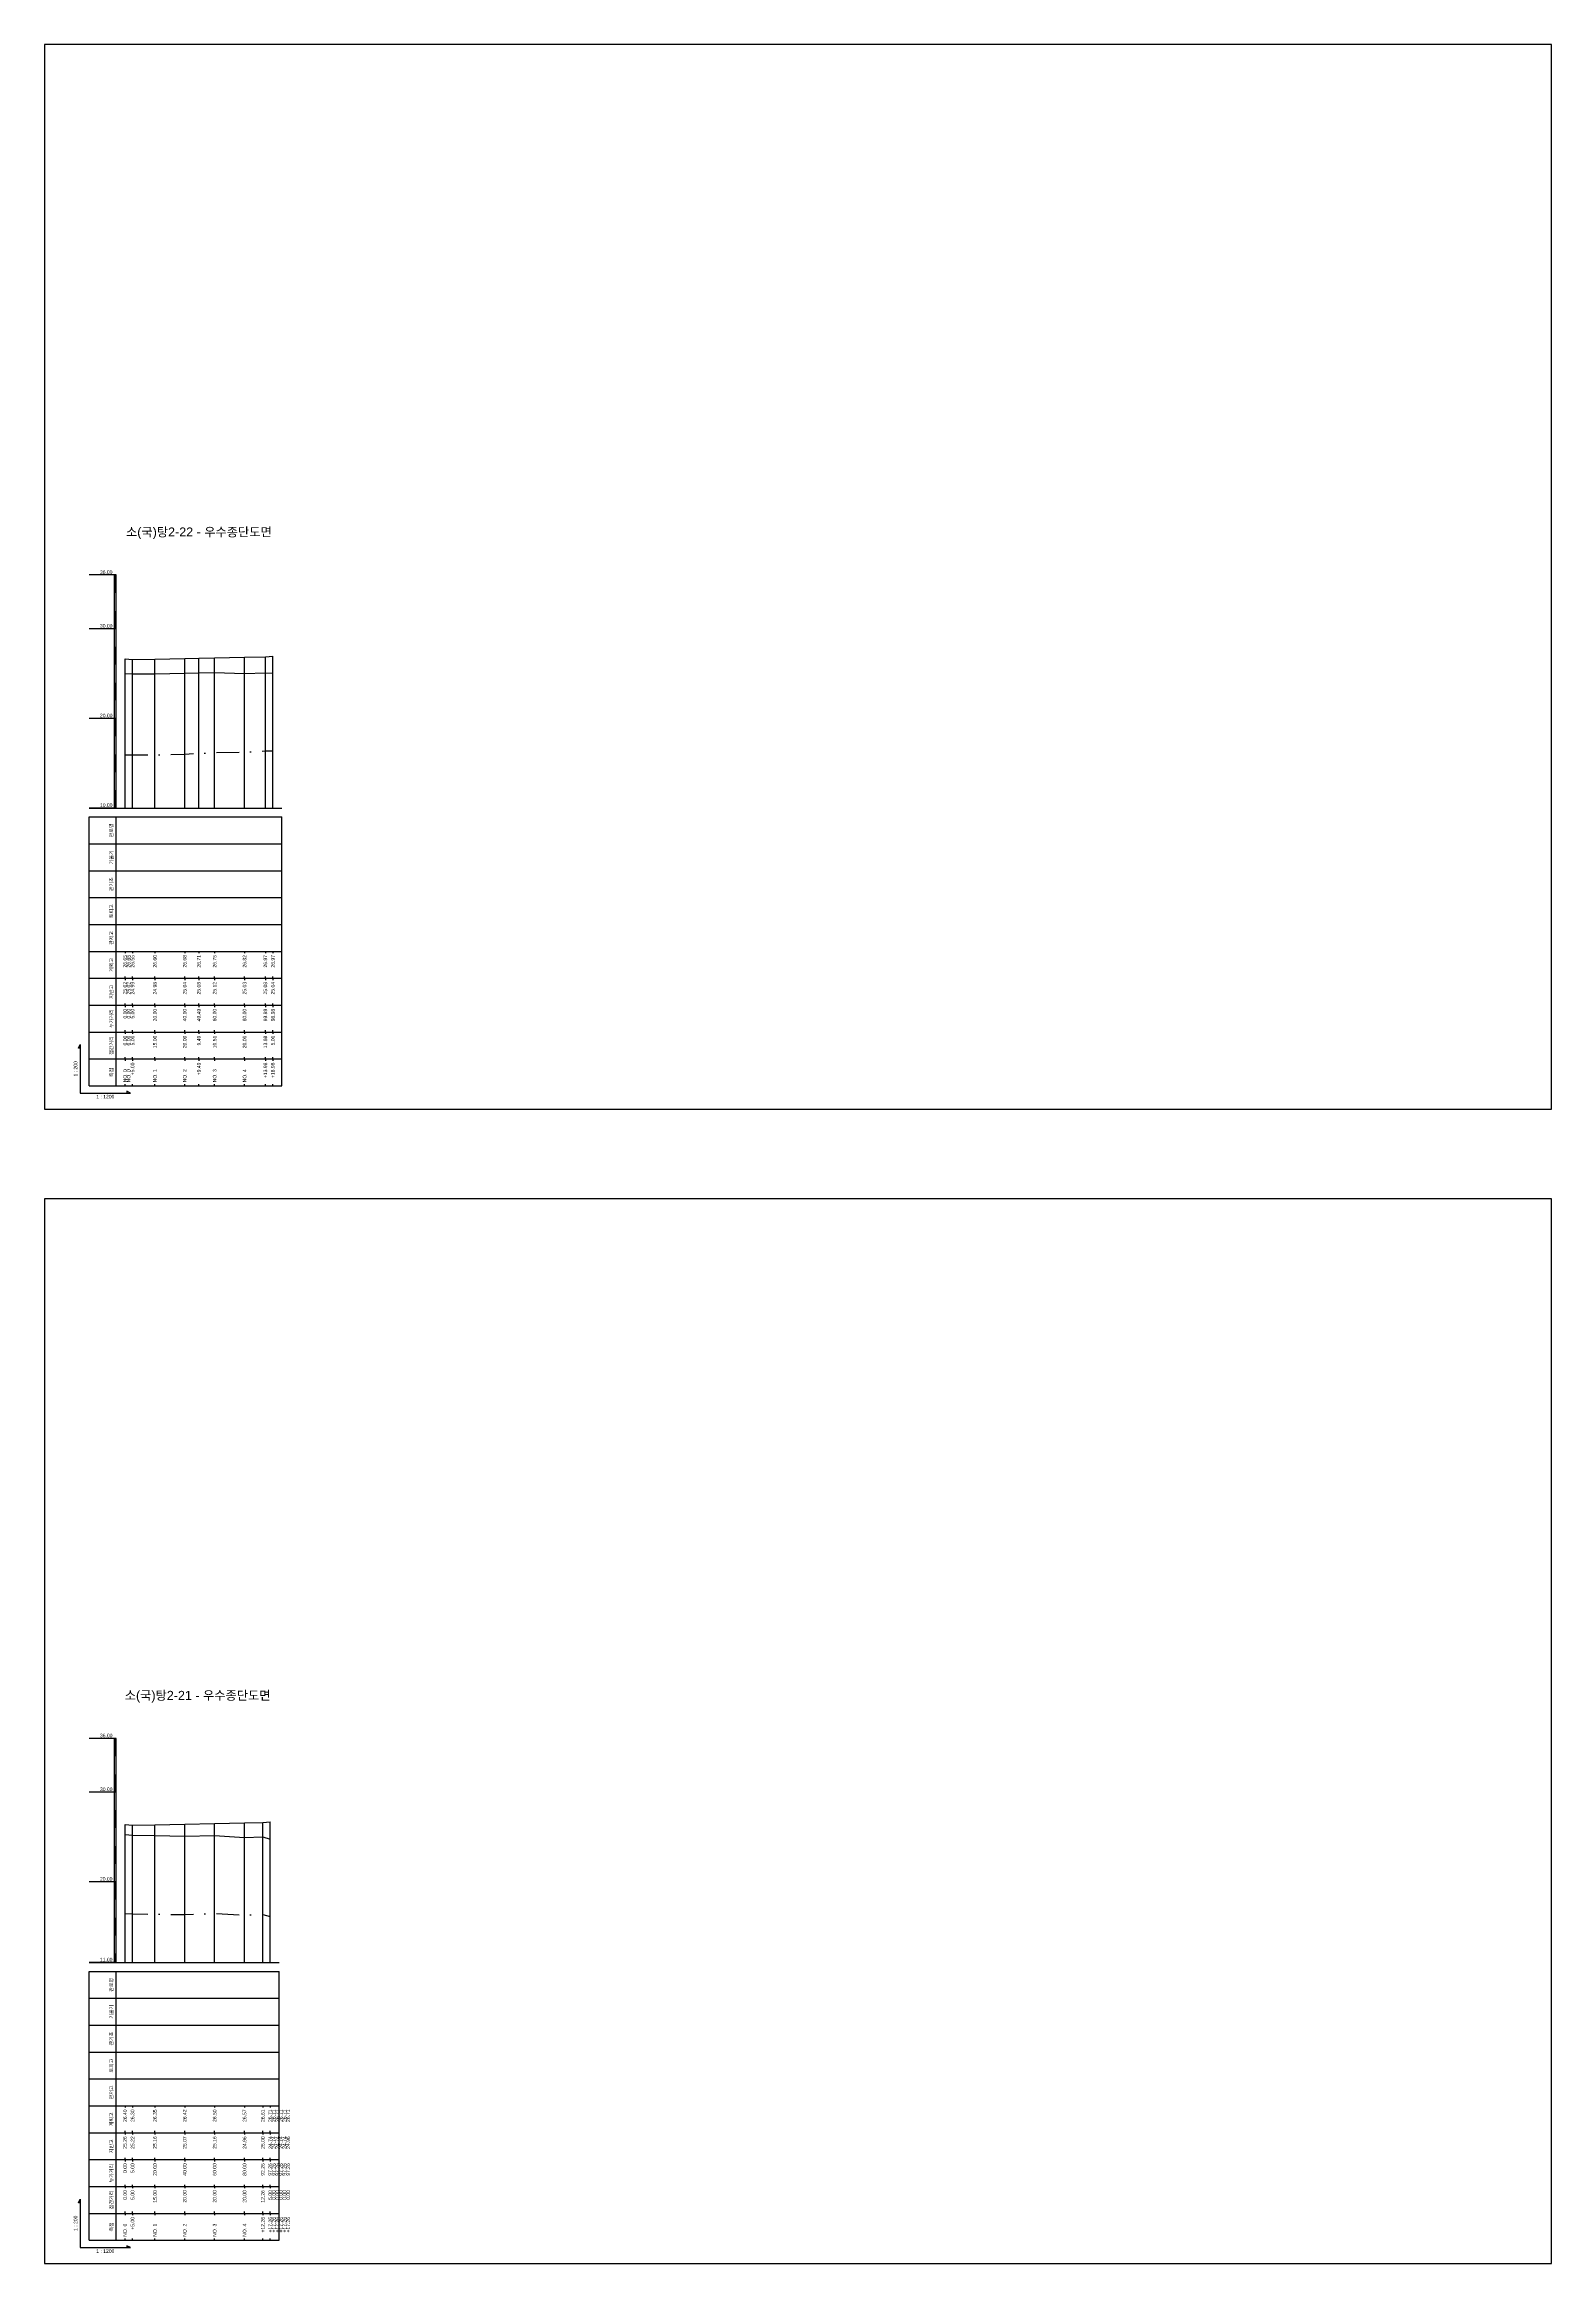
# Model space of a CAD drawing. Header units: millimetres. Extents: x -105495 to 3444, y -108190 to 2013.
# Drawn here: x 20 to 861, y -7728 to -6490 of the extents above; entities that cross this region are included whole.
import ezdxf
from ezdxf.enums import TextEntityAlignment as Align

# ---------------------------------------------------------------- set-up
doc = ezdxf.new("R2010")
doc.units = ezdxf.units.MM
doc.linetypes.add('DASHDOT', pattern=[25.4, 12.7, -6.35, 0, -6.35])
for name, color, linetype in [('KZ_종단_계획선', 1, 'Continuous'), ('KZ_종단_노선명', 7, 'Continuous'), ('KZ_종단_도각', 7, 'Continuous'), ('KZ_종단_수직선', 7, 'Continuous'), ('KZ_종단_암선1', 56, 'DASHDOT'), ('KZ_종단_지반선', 3, 'Continuous'), ('KZ_종단_테이블문자', 7, 'Continuous'), ('KZ_종단_테이블선', 7, 'Continuous'), ('KZ_종단_폴대', 7, 'Continuous')]:
    doc.layers.add(name, color=color, linetype=linetype)
doc.styles.get("Standard").update_dxf_attribs({"font": 'arial.ttf'})

msp = doc.modelspace()

# ---------------------------------------------------------------- linework, layer by layer
at = {"layer": 'KZ_종단_계획선'}
for points in [[(65, -6832.7), (65, -6832.7), (69.2, -6833.2), (81.7, -6833), (98.3, -6832.6), (106.2, -6832.4), (115, -6832.3), (131.7, -6831.9), (143.3, -6831.7), (147.5, -6831.2)], [(65, -7483), (69.2, -7483.5), (81.7, -7483.2), (98.3, -7482.9), (115, -7482.5), (131.7, -7482.2), (141.9, -7481.9), (146, -7481.5)]]:
    msp.add_lwpolyline(points, dxfattribs=at)
at = {"layer": 'KZ_종단_도각'}
for points in [[(20, -7084), (861, -7084), (861, -6490), (20, -6490)], [(20, -7728), (861, -7728), (861, -7134), (20, -7134)]]:
    msp.add_lwpolyline(points, close=True, dxfattribs=at)
at = {"layer": 'KZ_종단_수직선'}
for p, q in [((65, -6916), (65, -6832.7)), ((65, -6916), (65, -6832.7)), ((65, -6916), (65, -6832.7)), ((69.2, -6916), (69.2, -6833.2)), ((81.7, -6916), (81.7, -6833)), ((98.3, -6916), (98.3, -6832.6)), ((106.2, -6916), (106.2, -6832.4)), ((115, -6916), (115, -6832.3)), ((131.7, -6916), (131.7, -6831.9)), ((143.3, -6916), (143.3, -6831.7)), ((147.5, -6916), (147.5, -6831.2)), ((65, -7560), (65, -7483)), ((69.2, -7560), (69.2, -7483.5)), ((81.7, -7560), (81.7, -7483.2)), ((98.3, -7560), (98.3, -7482.9)), ((115, -7560), (115, -7482.5)), ((131.7, -7560), (131.7, -7482.2)), ((141.9, -7560), (141.9, -7481.9)), ((146, -7560), (146, -7481.5)), ((146, -7560), (146, -7481.5)), ((146, -7560), (146, -7481.5)), ((146, -7560), (146, -7481.5)), ((146, -7560), (146, -7481.5)), ((146, -7560), (146, -7481.5))]:
    msp.add_line(p, q, dxfattribs=at)
at = {"layer": 'KZ_종단_암선1', "flags": 128}
for points in [[(65, -6886.3), (65, -6886.3), (69.2, -6886.4), (81.7, -6886.4), (98.3, -6885.9), (106.2, -6885.5), (115, -6885), (131.7, -6884.9), (143.3, -6884.1), (147.5, -6884.1)], [(65, -7532.7), (69.2, -7532.9), (81.7, -7533), (98.3, -7533.3), (115, -7532.7), (131.7, -7533.5), (141.9, -7533.2), (146, -7534.4), (146, -7534.4), (146, -7534.4), (146, -7534.4), (146, -7534.4), (146, -7533.3)]]:
    msp.add_lwpolyline(points, dxfattribs=at)
at = {"layer": 'KZ_종단_지반선', "flags": 128}
for points in [[(65, -6840.9), (65, -6840.9), (69.2, -6841.1), (81.7, -6841.1), (98.3, -6840.8), (106.2, -6840.6), (115, -6840.4), (131.7, -6840.9), (143.3, -6840.6), (147.5, -6840.8)], [(65, -7488.7), (69.2, -7488.9), (81.7, -7489.2), (98.3, -7489.6), (115, -7489.2), (131.7, -7490.2), (141.9, -7490), (146, -7491.3), (146, -7491.3), (146, -7491.3), (146, -7491.3), (146, -7491.3), (146, -7490.2)]]:
    msp.add_lwpolyline(points, dxfattribs=at)
at = {"layer": 'KZ_종단_테이블선'}
for p, q in [((45, -6916), (152.5, -6916)), ((45, -6936), (45, -6921)), ((45, -6921), (152.5, -6921)), ((60, -6936), (60, -6921)), ((152.5, -6936), (152.5, -6921)), ((45, -6951), (45, -6936)), ((45, -6936), (152.5, -6936)), ((60, -6951), (60, -6936)), ((152.5, -6951), (152.5, -6936)), ((45, -6966), (45, -6951)), ((45, -6951), (152.5, -6951)), ((60, -6966), (60, -6951)), ((152.5, -6966), (152.5, -6951)), ((45, -6981), (45, -6966)), ((45, -6966), (152.5, -6966)), ((60, -6981), (60, -6966)), ((152.5, -6981), (152.5, -6966)), ((45, -6996), (45, -6981)), ((45, -6981), (152.5, -6981)), ((60, -6996), (60, -6981)), ((152.5, -6996), (152.5, -6981)), ((45, -7011), (45, -6996)), ((45, -6996), (152.5, -6996)), ((60, -7011), (60, -6996)), ((65, -6996), (65, -6997)), ((65, -6996), (65, -6997)), ((69.2, -6996), (69.2, -6997)), ((81.7, -6996), (81.7, -6997)), ((98.3, -6996), (98.3, -6997)), ((106.2, -6996), (106.2, -6997)), ((115, -6996), (115, -6997)), ((131.7, -6996), (131.7, -6997)), ((143.3, -6996), (143.3, -6997)), ((147.5, -6996), (147.5, -6997)), ((152.5, -7011), (152.5, -6996)), ((45, -7026), (45, -7011)), ((45, -7011), (152.5, -7011)), ((60, -7026), (60, -7011)), ((65, -7011), (65, -7010)), ((65, -7011), (65, -7010)), ((65, -7011), (65, -7012)), ((65, -7011), (65, -7012)), ((69.2, -7011), (69.2, -7010)), ((69.2, -7011), (69.2, -7012)), ((81.7, -7011), (81.7, -7010)), ((81.7, -7011), (81.7, -7012)), ((98.3, -7011), (98.3, -7010)), ((98.3, -7011), (98.3, -7012)), ((106.2, -7011), (106.2, -7010)), ((106.2, -7011), (106.2, -7012)), ((115, -7011), (115, -7010)), ((115, -7011), (115, -7012)), ((131.7, -7011), (131.7, -7010)), ((131.7, -7011), (131.7, -7012)), ((143.3, -7011), (143.3, -7010)), ((143.3, -7011), (143.3, -7012)), ((147.5, -7011), (147.5, -7010)), ((147.5, -7011), (147.5, -7012)), ((152.5, -7026), (152.5, -7011)), ((45, -7041), (45, -7026)), ((45, -7026), (152.5, -7026)), ((60, -7041), (60, -7026)), ((65, -7026), (65, -7025)), ((65, -7026), (65, -7025)), ((65, -7026), (65, -7027)), ((65, -7026), (65, -7027)), ((69.2, -7026), (69.2, -7025)), ((69.2, -7026), (69.2, -7027)), ((81.7, -7026), (81.7, -7025)), ((81.7, -7026), (81.7, -7027)), ((98.3, -7026), (98.3, -7025)), ((98.3, -7026), (98.3, -7027)), ((106.2, -7026), (106.2, -7025)), ((106.2, -7026), (106.2, -7027)), ((115, -7026), (115, -7025)), ((115, -7026), (115, -7027)), ((131.7, -7026), (131.7, -7025)), ((131.7, -7026), (131.7, -7027)), ((143.3, -7026), (143.3, -7025)), ((143.3, -7026), (143.3, -7027)), ((147.5, -7026), (147.5, -7025)), ((147.5, -7026), (147.5, -7027)), ((152.5, -7041), (152.5, -7026)), ((45, -7056), (45, -7041)), ((45, -7041), (152.5, -7041)), ((60, -7056), (60, -7041)), ((65, -7041), (65, -7040)), ((65, -7041), (65, -7040)), ((65, -7041), (65, -7042)), ((65, -7041), (65, -7042)), ((69.2, -7041), (69.2, -7040)), ((69.2, -7041), (69.2, -7042)), ((81.7, -7041), (81.7, -7040)), ((81.7, -7041), (81.7, -7042)), ((98.3, -7041), (98.3, -7040)), ((98.3, -7041), (98.3, -7042)), ((106.2, -7041), (106.2, -7040)), ((106.2, -7041), (106.2, -7042)), ((115, -7041), (115, -7040)), ((115, -7041), (115, -7042)), ((131.7, -7041), (131.7, -7040)), ((131.7, -7041), (131.7, -7042)), ((143.3, -7041), (143.3, -7040)), ((143.3, -7041), (143.3, -7042)), ((147.5, -7041), (147.5, -7040)), ((147.5, -7041), (147.5, -7042)), ((152.5, -7056), (152.5, -7041)), ((45, -7071), (45, -7056)), ((45, -7056), (152.5, -7056)), ((60, -7071), (60, -7056)), ((65, -7056), (65, -7055)), ((65, -7056), (65, -7055)), ((65, -7056), (65, -7057)), ((65, -7056), (65, -7057)), ((69.2, -7056), (69.2, -7055)), ((69.2, -7056), (69.2, -7057)), ((81.7, -7056), (81.7, -7055)), ((81.7, -7056), (81.7, -7057)), ((98.3, -7056), (98.3, -7055)), ((98.3, -7056), (98.3, -7057)), ((106.2, -7056), (106.2, -7055)), ((106.2, -7056), (106.2, -7057)), ((115, -7056), (115, -7055)), ((115, -7056), (115, -7057)), ((131.7, -7056), (131.7, -7055)), ((131.7, -7056), (131.7, -7057)), ((143.3, -7056), (143.3, -7055)), ((143.3, -7056), (143.3, -7057)), ((147.5, -7056), (147.5, -7055)), ((147.5, -7056), (147.5, -7057)), ((152.5, -7071), (152.5, -7056)), ((45, -7071), (152.5, -7071)), ((65, -7071), (65, -7070)), ((65, -7071), (65, -7070)), ((69.2, -7071), (69.2, -7070)), ((81.7, -7071), (81.7, -7070)), ((98.3, -7071), (98.3, -7070)), ((106.2, -7071), (106.2, -7070)), ((115, -7071), (115, -7070)), ((131.7, -7071), (131.7, -7070)), ((143.3, -7071), (143.3, -7070)), ((147.5, -7071), (147.5, -7070)), ((45, -7560), (151, -7560)), ((45, -7580), (45, -7565)), ((45, -7565), (151, -7565)), ((60, -7580), (60, -7565)), ((151, -7580), (151, -7565)), ((45, -7595), (45, -7580)), ((45, -7580), (151, -7580)), ((60, -7595), (60, -7580)), ((151, -7595), (151, -7580)), ((45, -7610), (45, -7595)), ((45, -7595), (151, -7595)), ((60, -7610), (60, -7595)), ((151, -7610), (151, -7595)), ((45, -7625), (45, -7610)), ((45, -7610), (151, -7610)), ((60, -7625), (60, -7610)), ((151, -7625), (151, -7610)), ((45, -7640), (45, -7625)), ((45, -7625), (151, -7625)), ((60, -7640), (60, -7625)), ((151, -7640), (151, -7625)), ((45, -7655), (45, -7640)), ((45, -7640), (151, -7640)), ((60, -7655), (60, -7640)), ((65, -7640), (65, -7641)), ((69.2, -7640), (69.2, -7641)), ((81.7, -7640), (81.7, -7641)), ((98.3, -7640), (98.3, -7641)), ((115, -7640), (115, -7641)), ((131.7, -7640), (131.7, -7641)), ((141.9, -7640), (141.9, -7641)), ((146, -7640), (146, -7641)), ((146, -7640), (146, -7641)), ((146, -7640), (146, -7641)), ((146, -7640), (146, -7641)), ((146, -7640), (146, -7641)), ((146, -7640), (146, -7641)), ((151, -7655), (151, -7640)), ((45, -7670), (45, -7655)), ((45, -7655), (151, -7655)), ((60, -7670), (60, -7655)), ((65, -7655), (65, -7654)), ((65, -7655), (65, -7656)), ((69.2, -7655), (69.2, -7654)), ((69.2, -7655), (69.2, -7656)), ((81.7, -7655), (81.7, -7654)), ((81.7, -7655), (81.7, -7656)), ((98.3, -7655), (98.3, -7654)), ((98.3, -7655), (98.3, -7656)), ((115, -7655), (115, -7654)), ((115, -7655), (115, -7656)), ((131.7, -7655), (131.7, -7654)), ((131.7, -7655), (131.7, -7656)), ((141.9, -7655), (141.9, -7654)), ((141.9, -7655), (141.9, -7656)), ((146, -7655), (146, -7654)), ((146, -7655), (146, -7654)), ((146, -7655), (146, -7654)), ((146, -7655), (146, -7654)), ((146, -7655), (146, -7654)), ((146, -7655), (146, -7654)), ((146, -7655), (146, -7656)), ((146, -7655), (146, -7656)), ((146, -7655), (146, -7656)), ((146, -7655), (146, -7656)), ((146, -7655), (146, -7656)), ((146, -7655), (146, -7656)), ((151, -7670), (151, -7655)), ((45, -7685), (45, -7670)), ((45, -7670), (151, -7670)), ((60, -7685), (60, -7670)), ((65, -7670), (65, -7669)), ((65, -7670), (65, -7671)), ((69.2, -7670), (69.2, -7669)), ((69.2, -7670), (69.2, -7671)), ((81.7, -7670), (81.7, -7669)), ((81.7, -7670), (81.7, -7671)), ((98.3, -7670), (98.3, -7669)), ((98.3, -7670), (98.3, -7671)), ((115, -7670), (115, -7669)), ((115, -7670), (115, -7671)), ((131.7, -7670), (131.7, -7669)), ((131.7, -7670), (131.7, -7671)), ((141.9, -7670), (141.9, -7669)), ((141.9, -7670), (141.9, -7671)), ((146, -7670), (146, -7669)), ((146, -7670), (146, -7669)), ((146, -7670), (146, -7669)), ((146, -7670), (146, -7669)), ((146, -7670), (146, -7669)), ((146, -7670), (146, -7669)), ((146, -7670), (146, -7671)), ((146, -7670), (146, -7671)), ((146, -7670), (146, -7671)), ((146, -7670), (146, -7671)), ((146, -7670), (146, -7671)), ((146, -7670), (146, -7671)), ((151, -7685), (151, -7670)), ((45, -7700), (45, -7685)), ((45, -7685), (151, -7685)), ((60, -7700), (60, -7685)), ((65, -7685), (65, -7684)), ((65, -7685), (65, -7686)), ((69.2, -7685), (69.2, -7684)), ((69.2, -7685), (69.2, -7686)), ((81.7, -7685), (81.7, -7684)), ((81.7, -7685), (81.7, -7686)), ((98.3, -7685), (98.3, -7684)), ((98.3, -7685), (98.3, -7686)), ((115, -7685), (115, -7684)), ((115, -7685), (115, -7686)), ((131.7, -7685), (131.7, -7684)), ((131.7, -7685), (131.7, -7686)), ((141.9, -7685), (141.9, -7684)), ((141.9, -7685), (141.9, -7686)), ((146, -7685), (146, -7684)), ((146, -7685), (146, -7684)), ((146, -7685), (146, -7684)), ((146, -7685), (146, -7684)), ((146, -7685), (146, -7684)), ((146, -7685), (146, -7684)), ((146, -7685), (146, -7686)), ((146, -7685), (146, -7686)), ((146, -7685), (146, -7686)), ((146, -7685), (146, -7686)), ((146, -7685), (146, -7686)), ((146, -7685), (146, -7686)), ((151, -7700), (151, -7685)), ((45, -7715), (45, -7700)), ((45, -7700), (151, -7700)), ((60, -7715), (60, -7700)), ((65, -7700), (65, -7699)), ((65, -7700), (65, -7701)), ((69.2, -7700), (69.2, -7699)), ((69.2, -7700), (69.2, -7701)), ((81.7, -7700), (81.7, -7699)), ((81.7, -7700), (81.7, -7701)), ((98.3, -7700), (98.3, -7699)), ((98.3, -7700), (98.3, -7701)), ((115, -7700), (115, -7699)), ((115, -7700), (115, -7701)), ((131.7, -7700), (131.7, -7699)), ((131.7, -7700), (131.7, -7701)), ((141.9, -7700), (141.9, -7699)), ((141.9, -7700), (141.9, -7701)), ((146, -7700), (146, -7699)), ((146, -7700), (146, -7699)), ((146, -7700), (146, -7699)), ((146, -7700), (146, -7699)), ((146, -7700), (146, -7699)), ((146, -7700), (146, -7699)), ((146, -7700), (146, -7701)), ((146, -7700), (146, -7701)), ((146, -7700), (146, -7701)), ((146, -7700), (146, -7701)), ((146, -7700), (146, -7701)), ((146, -7700), (146, -7701)), ((151, -7715), (151, -7700)), ((45, -7715), (151, -7715)), ((65, -7715), (65, -7714)), ((69.2, -7715), (69.2, -7714)), ((81.7, -7715), (81.7, -7714)), ((98.3, -7715), (98.3, -7714)), ((115, -7715), (115, -7714)), ((131.7, -7715), (131.7, -7714)), ((141.9, -7715), (141.9, -7714)), ((146, -7715), (146, -7714)), ((146, -7715), (146, -7714)), ((146, -7715), (146, -7714)), ((146, -7715), (146, -7714)), ((146, -7715), (146, -7714)), ((146, -7715), (146, -7714))]:
    msp.add_line(p, q, dxfattribs=at)
for points in [[(40, -7050), (39, -7050), (40, -7048), (40, -7075), (68, -7075), (66, -7074), (66, -7075)], [(40, -7694), (39, -7694), (40, -7692), (40, -7719), (68, -7719), (66, -7718), (66, -7719)]]:
    msp.add_lwpolyline(points, dxfattribs=at)
at = {"layer": 'KZ_종단_폴대'}
for p, q in [((60, -6786), (45, -6786)), ((60, -6816), (45, -6816)), ((60, -6866), (45, -6866)), ((60, -6916), (45, -6916)), ((60, -7435), (45, -7435)), ((60, -7465), (45, -7465)), ((60, -7515), (45, -7515)), ((60, -7560), (45, -7560))]:
    msp.add_line(p, q, dxfattribs=at)
at = {"layer": 'KZ_종단_폴대', "const_width": 1}
for points in [[(59.5, -6796), (59.5, -6786)], [(59.5, -6816), (59.5, -6806)], [(59.5, -6836), (59.5, -6826)], [(59.5, -6856), (59.5, -6846)], [(59.5, -6876), (59.5, -6866)], [(59.5, -6896), (59.5, -6886)], [(59.5, -6916), (59.5, -6906)], [(59.5, -7445), (59.5, -7435)], [(59.5, -7465), (59.5, -7455)], [(59.5, -7485), (59.5, -7475)], [(59.5, -7505), (59.5, -7495)], [(59.5, -7525), (59.5, -7515)], [(59.5, -7545), (59.5, -7535)], [(59.5, -7560), (59.5, -7555)]]:
    msp.add_lwpolyline(points, dxfattribs=at)
at = {"layer": 'KZ_종단_폴대'}
for points in [[(60, -6916), (60, -6786), (59, -6786), (59, -6916), (60, -6916)], [(60, -7560), (60, -7435), (59, -7435), (59, -7560), (60, -7560)]]:
    msp.add_lwpolyline(points, dxfattribs=at)

# ---------------------------------------------------------------- texts
at = {"layer": 'KZ_종단_노선명'}
for s, p in [('소(국)탕2-22 - 우수종단도면', (106.2, -6766)), ('소(국)탕2-21 - 우수종단도면', (105.5, -7415))]:
    msp.add_text(s, height=5, dxfattribs=at).set_placement(p, align=Align.BOTTOM_CENTER)
at = {"layer": 'KZ_종단_테이블문자'}
for s, p in [('26.65', (65, -6998)), ('26.65', (67, -6998)), ('26.55', (69.2, -6998)), ('26.60', (81.7, -6998)), ('26.68', (98.3, -6998)), ('26.71', (106.2, -6998)), ('26.75', (115, -6998)), ('26.82', (131.7, -6998)), ('26.87', (143.3, -6998)), ('26.97', (147.5, -6998)), ('25.02', (65, -7013)), ('25.02', (67, -7013)), ('24.99', (69.2, -7013)), ('24.98', (81.7, -7013)), ('25.04', (98.3, -7013)), ('25.08', (106.2, -7013)), ('25.12', (115, -7013)), ('25.03', (131.7, -7013)), ('25.08', (143.3, -7013)), ('25.04', (147.5, -7013)), ('0.00', (65, -7028)), ('0.00', (67, -7028)), ('5.00', (69.2, -7028)), ('20.00', (81.7, -7028)), ('40.00', (98.3, -7028)), ('49.49', (106.2, -7028)), ('60.00', (115, -7028)), ('80.00', (131.7, -7028)), ('93.98', (143.3, -7028)), ('98.98', (147.5, -7028)), ('0.00', (65, -7043)), ('0.00', (67, -7043)), ('5.00', (69.2, -7043)), ('15.00', (81.7, -7043)), ('20.00', (98.3, -7043)), ('9.49', (106.2, -7043)), ('10.51', (115, -7043)), ('20.00', (131.7, -7043)), ('13.98', (143.3, -7043)), ('5.00', (147.5, -7043)), ('+5.00', (69.2, -7058)), ('+9.49', (106.2, -7058)), ('+13.98', (143.3, -7058)), ('+18.98', (147.5, -7058)), ('26.40', (65, -7642)), ('26.30', (69.2, -7642)), ('26.35', (81.7, -7642)), ('26.42', (98.3, -7642)), ('26.50', (115, -7642)), ('26.57', (131.7, -7642)), ('26.61', (141.9, -7642)), ('26.71', (146, -7642)), ('26.71', (148, -7642)), ('26.71', (150, -7642)), ('26.71', (152, -7642)), ('26.71', (154, -7642)), ('26.71', (156, -7642)), ('25.26', (65, -7657)), ('25.22', (69.2, -7657)), ('25.16', (81.7, -7657)), ('25.07', (98.3, -7657)), ('25.16', (115, -7657)), ('24.96', (131.7, -7657)), ('25.00', (141.9, -7657)), ('24.74', (146, -7657)), ('24.74', (148, -7657)), ('24.74', (150, -7657)), ('24.74', (152, -7657)), ('24.74', (154, -7657)), ('24.96', (156, -7657)), ('0.00', (65, -7672)), ('5.00', (69.2, -7672)), ('20.00', (81.7, -7672)), ('40.00', (98.3, -7672)), ('60.00', (115, -7672)), ('80.00', (131.7, -7672)), ('92.26', (141.9, -7672)), ('97.26', (146, -7672)), ('97.26', (148, -7672)), ('97.26', (150, -7672)), ('97.26', (152, -7672)), ('97.26', (154, -7672)), ('97.26', (156, -7672)), ('0.00', (65, -7687)), ('5.00', (69.2, -7687)), ('15.00', (81.7, -7687)), ('20.00', (98.3, -7687)), ('20.00', (115, -7687)), ('20.00', (131.7, -7687)), ('12.26', (141.9, -7687)), ('5.00', (146, -7687)), ('0.00', (148, -7687)), ('0.00', (150, -7687)), ('0.00', (152, -7687)), ('0.00', (154, -7687)), ('0.00', (156, -7687)), ('+5.00', (69.2, -7702)), ('+12.26', (141.9, -7702)), ('+17.26', (146, -7702)), ('+17.26', (148, -7702)), ('+17.26', (150, -7702)), ('+17.26', (152, -7702)), ('+17.26', (154, -7702)), ('+17.26', (156, -7702))]:
    msp.add_text(s, height=2, rotation=90, dxfattribs=at).set_placement(p, align=Align.MIDDLE_RIGHT)
for s, p in [('NO. 0', (65, -7069)), ('NO. 0', (67, -7069)), ('NO. 1', (81.7, -7069)), ('NO. 2', (98.3, -7069)), ('NO. 3', (115, -7069)), ('NO. 4', (131.7, -7069)), ('NO. 0', (65, -7713)), ('NO. 1', (81.7, -7713)), ('NO. 2', (98.3, -7713)), ('NO. 3', (115, -7713)), ('NO. 4', (131.7, -7713))]:
    msp.add_text(s, height=2, rotation=90, dxfattribs=at).set_placement(p, align=Align.MIDDLE_LEFT)
at = {"layer": 'KZ_종단_테이블선'}
for s, p in [('관로명', (59, -6928.5)), ('기울기', (59, -6943.5)), ('관기초', (59, -6958.5)), ('토피고', (59, -6973.5)), ('관저고', (59, -6988.5)), ('계획고', (59, -7003.5)), ('지반고', (59, -7018.5)), ('누가거리', (59, -7033.5)), ('점간거리', (59, -7048.5)), ('1 : 200', (39, -7061.5)), ('측점', (59, -7063.5)), ('관로명', (59, -7572.5)), ('기울기', (59, -7587.5)), ('관기초', (59, -7602.5)), ('토피고', (59, -7617.5)), ('관저고', (59, -7632.5)), ('계획고', (59, -7647.5)), ('지반고', (59, -7662.5)), ('누가거리', (59, -7677.5)), ('점간거리', (59, -7692.5)), ('1 : 200', (39, -7705.5)), ('측점', (59, -7707.5))]:
    msp.add_text(s, height=2, rotation=90, dxfattribs=at).set_placement(p, align=Align.BOTTOM_CENTER)
for p in [(54, -7076), (54, -7720)]:
    msp.add_text('1 : 1200', height=2, dxfattribs=at).set_placement(p, align=Align.TOP_CENTER)
at = {"layer": 'KZ_종단_폴대'}
for s, p in [('36.00', (58, -6786)), ('30.00', (58, -6816)), ('20.00', (58, -6866)), ('10.00', (58, -6916)), ('36.00', (58, -7435)), ('30.00', (58, -7465)), ('20.00', (58, -7515)), ('11.00', (58, -7560))]:
    msp.add_text(s, height=2, dxfattribs=at).set_placement(p, align=Align.BOTTOM_RIGHT)

doc.saveas('drawing.dxf')
